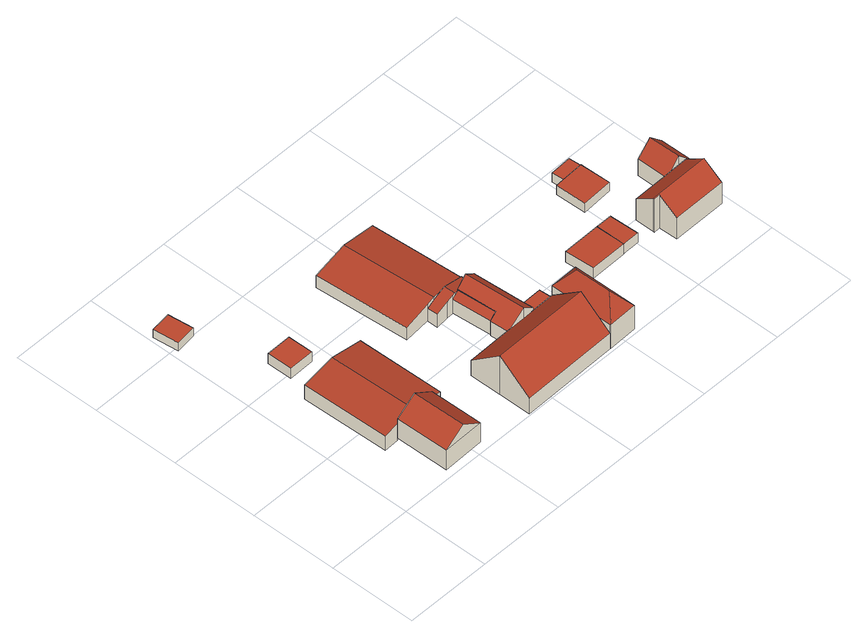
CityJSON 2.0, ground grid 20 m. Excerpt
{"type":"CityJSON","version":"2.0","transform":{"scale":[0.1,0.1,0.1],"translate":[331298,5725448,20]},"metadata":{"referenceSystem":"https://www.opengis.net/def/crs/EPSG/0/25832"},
"CityObjects":{
"building1":{"type":"Building","attributes":{"Geometrietyp2DReferenz":"3000","Gemeindeschluessel":"05170048","function":"31001_1010","roofType":"3100","measuredHeight":8.38},"address":[{"country":"Germany","locality":"Wesel","thoroughfareNumber":"199","thoroughfareName":"Zur Bauerschaft"}],"geometry":[{"type":"Solid","lod":"2","boundaries":[[[[0,1,2,3]],[[4,5,1,0]],[[6,7,5,4]],[[3,2,7,6]],[[0,8,4]],[[6,9,3]],[[3,9,8,0]],[[4,8,9,6]],[[1,5,7,2]]]],"semantics":{"surfaces":[{"type":"WallSurface"},{"type":"RoofSurface"},{"type":"GroundSurface"}],"values":[[0,0,0,0,0,0,1,1,2]]}}]},
"building2":{"type":"Building","attributes":{"Geometrietyp2DReferenz":"3000","Gemeindeschluessel":"05170048","function":"51009_1610","roofType":"1000","measuredHeight":2.25},"geometry":[{"type":"Solid","lod":"2","boundaries":[[[[10,11,12,13]],[[14,15,11,10]],[[16,17,15,14]],[[13,12,17,16]],[[14,10,13,16]],[[11,15,17,12]]]],"semantics":{"surfaces":[{"type":"WallSurface"},{"type":"RoofSurface"},{"type":"GroundSurface"}],"values":[[0,0,0,0,1,2]]}}]},
"building3":{"type":"Building","attributes":{"Geometrietyp2DReferenz":"3000","Gemeindeschluessel":"05170048","function":"31001_2120","roofType":"3100","measuredHeight":5.13},"address":[{"country":"Germany","locality":"Wesel","thoroughfareNumber":"201","thoroughfareName":"Zur Bauerschaft"}],"geometry":[{"type":"Solid","lod":"2","boundaries":[[[[18,19,20,21]],[[22,23,19,18]],[[24,25,23,22]],[[26,27,25,24]],[[28,29,27,26]],[[30,31,29,28]],[[32,33,31,30]],[[21,20,33,32]],[[24,22,18,21,26]],[[32,30,28,26,21]],[[19,23,25,27,29,31,33,20]]]],"semantics":{"surfaces":[{"type":"WallSurface"},{"type":"RoofSurface"},{"type":"GroundSurface"}],"values":[[0,0,0,0,0,0,0,0,1,1,2]]}}]},
"building4":{"type":"Building","attributes":{"Geometrietyp2DReferenz":"3000","Gemeindeschluessel":"05170048","function":"31001_2723","roofType":"1000","measuredHeight":2.63},"address":[{"country":"Germany","locality":"Wesel","thoroughfareNumber":"201","thoroughfareName":"Zur Bauerschaft"}],"geometry":[{"type":"Solid","lod":"2","boundaries":[[[[34,35,36,37]],[[38,39,35,34]],[[40,41,39,38]],[[37,36,41,40]],[[38,34,37,40]],[[35,39,41,36]]]],"semantics":{"surfaces":[{"type":"WallSurface"},{"type":"RoofSurface"},{"type":"GroundSurface"}],"values":[[0,0,0,0,1,2]]}}]},
"building5":{"type":"Building","attributes":{"Geometrietyp2DReferenz":"3000","Gemeindeschluessel":"05170048","function":"31001_2120","roofType":"3100","measuredHeight":10.28},"address":[{"country":"Germany","locality":"Wesel","thoroughfareNumber":"201","thoroughfareName":"Zur Bauerschaft"}],"geometry":[{"type":"Solid","lod":"2","boundaries":[[[[42,43,44,45]],[[46,47,43,42]],[[48,49,47,46]],[[50,51,49,48]],[[52,53,51,50]],[[54,55,53,52]],[[56,57,55,54]],[[45,44,57,56]],[[52,50,48,46,42,54]],[[45,56,54,42]],[[43,47,49,51,53,55,57,44]]]],"semantics":{"surfaces":[{"type":"WallSurface"},{"type":"RoofSurface"},{"type":"GroundSurface"}],"values":[[0,0,0,0,0,0,0,0,1,1,2]]}}]},
"building6":{"type":"Building","attributes":{"Gemeindeschluessel":"05170048","Geometrietyp2DReferenz":"3000","function":"31001_2100"},"address":[{"country":"Germany","locality":"Wesel","thoroughfareNumber":"201","thoroughfareName":"Zur Bauerschaft"}],"children":["building6-1","building6-2","building6-3","building6-4"]},
"building6-1":{"type":"BuildingPart","attributes":{"roofType":"3100","measuredHeight":4.71},"parents":["building6"],"geometry":[{"type":"MultiSurface","lod":"2","boundaries":[[[58,59,60,61]],[[62,63,59,58]],[[64,65,63,62]],[[66,67,65,64]],[[61,60,68,69]],[[66,64,62,70]],[[58,61,69,70,62]],[[59,63,65,67,71,68,60]],[[70,72,73]],[[74,73,72,71,75]],[[66,74,75,67]],[[70,69,76,72]],[[71,72,76,68]]],"semantics":{"surfaces":[{"type":"WallSurface"},{"type":"RoofSurface"},{"type":"GroundSurface"},{"type":"ClosureSurface"}],"values":[0,0,0,0,0,1,1,2,0,3,3,0,3]}}]},
"building6-2":{"type":"BuildingPart","attributes":{"roofType":"3100","measuredHeight":7.06},"parents":["building6"],"geometry":[{"type":"MultiSurface","lod":"2","boundaries":[[[77,78,79,80]],[[81,82,78,77]],[[83,84,82,81]],[[85,86,87,88]],[[89,90,86,85]],[[80,79,90,89]],[[91,92,93,83,81,77,94]],[[80,89,85,88,94,77]],[[78,82,84,95,96,97,98,87,86,90,79]],[[99,95,84,100]],[[93,101,102]],[[102,101,99,100,83]],[[99,103,96,95]],[[93,92,104,101]],[[103,99,101,104]],[[92,91,105,106]],[[97,96,106,105]],[[94,107,105,91]],[[105,107,98,97]],[[94,88,108,107]],[[98,107,108,87]]],"semantics":{"surfaces":[{"type":"WallSurface"},{"type":"RoofSurface"},{"type":"GroundSurface"},{"type":"ClosureSurface"}],"values":[0,0,0,0,0,0,1,1,2,0,0,3,0,0,3,0,3,0,3,0,3]}}]},
"building6-3":{"type":"BuildingPart","attributes":{"roofType":"3100","measuredHeight":5.03},"parents":["building6"],"geometry":[{"type":"MultiSurface","lod":"2","boundaries":[[[109,110,111,112]],[[113,114,110,109]],[[76,68,114,113]],[[108,87,67,115]],[[106,105,108,115,116,117]],[[76,113,109,112,117,116]],[[111,110,114,68,75,67,87,97,96,118]],[[119,120,111,118]],[[117,112,121,122]],[[122,121,120,119]],[[116,74,73]],[[72,73,74,75,71]],[[76,72,71,68]],[[116,115,66,74]],[[75,74,66,67]],[[107,105,97,98]],[[108,107,98,87]],[[105,106,96,97]],[[119,118,96,103]],[[117,122,123]],[[123,122,119,103,106]]],"semantics":{"surfaces":[{"type":"WallSurface"},{"type":"RoofSurface"},{"type":"GroundSurface"},{"type":"ClosureSurface"}],"values":[0,0,0,0,1,1,2,0,0,3,0,3,3,0,3,3,3,3,0,0,3]}}]},
"building6-4":{"type":"BuildingPart","attributes":{"roofType":"2100","measuredHeight":4.74},"address":[{"country":"Germany","locality":"Wesel","thoroughfareNumber":"201","thoroughfareName":"Zur Bauerschaft"}],"parents":["building6"],"geometry":[{"type":"MultiSurface","lod":"2","boundaries":[[[121,120,100,124]],[[121,124,101,104]],[[100,120,103,99]],[[124,83,102]],[[101,102,83,100,99]],[[104,106,123]],[[122,119,120,121]],[[123,106,103,119,122]],[[104,101,99,103]]],"semantics":{"surfaces":[{"type":"WallSurface"},{"type":"RoofSurface"},{"type":"GroundSurface"},{"type":"ClosureSurface"}],"values":[0,1,2,0,3,0,3,3,3]}}]},
"building7":{"type":"Building","attributes":{"Geometrietyp2DReferenz":"3000","Gemeindeschluessel":"05170048","function":"31001_1010","roofType":"1000","measuredHeight":3.22},"address":[{"country":"Germany","locality":"Wesel","thoroughfareNumber":"201","thoroughfareName":"Zur Bauerschaft"}],"geometry":[{"type":"Solid","lod":"2","boundaries":[[[[125,126,127,128]],[[129,130,126,125]],[[131,132,130,129]],[[133,134,132,131]],[[128,127,134,133]],[[131,129,125,128,133]],[[126,130,132,134,127]]]],"semantics":{"surfaces":[{"type":"WallSurface"},{"type":"RoofSurface"},{"type":"GroundSurface"}],"values":[[0,0,0,0,0,1,2]]}}]},
"building8":{"type":"Building","attributes":{"name":"Husenhof","Geometrietyp2DReferenz":"3000","Gemeindeschluessel":"05170048","function":"31001_1010","roofType":"3200","measuredHeight":10.45},"address":[{"country":"Germany","locality":"Wesel","thoroughfareNumber":"201","thoroughfareName":"Zur Bauerschaft"}],"geometry":[{"type":"Solid","lod":"2","boundaries":[[[[135,136,137,138]],[[139,130,136,135]],[[140,126,130,139]],[[141,142,126,140]],[[143,144,142,141]],[[138,137,144,143]],[[145,143,141,146]],[[141,140,139,146]],[[146,139,135,138,145]],[[138,143,145]],[[136,130,126,142,144,137]]]],"semantics":{"surfaces":[{"type":"WallSurface"},{"type":"RoofSurface"},{"type":"GroundSurface"}],"values":[[0,0,0,0,0,0,1,1,1,1,2]]}}]},
"building9":{"type":"Building","attributes":{"Gemeindeschluessel":"05170048","Geometrietyp2DReferenz":"3000","function":"31001_2463"},"address":[{"country":"Germany","locality":"Wesel","thoroughfareNumber":"201","thoroughfareName":"Zur Bauerschaft"}],"children":["building9-1","building9-2"]},
"building9-1":{"type":"BuildingPart","attributes":{"roofType":"1000","measuredHeight":2.59},"parents":["building9"],"geometry":[{"type":"Solid","lod":"2","boundaries":[[[[147,148,149,150]],[[151,152,148,147]],[[153,154,152,151]],[[151,147,150,153]],[[148,152,154,149]],[[150,149,154,153]]]],"semantics":{"surfaces":[{"type":"WallSurface"},{"type":"RoofSurface"},{"type":"GroundSurface"},{"type":"ClosureSurface"}],"values":[[0,0,0,1,2,3]]}}]},
"building9-2":{"type":"BuildingPart","attributes":{"roofType":"1000","measuredHeight":2.62},"address":[{"country":"Germany","locality":"Wesel","thoroughfareNumber":"201","thoroughfareName":"Zur Bauerschaft"}],"parents":["building9"],"geometry":[{"type":"MultiSurface","lod":"2","boundaries":[[[155,156,157,153]],[[158,159,156,155]],[[150,160,159,158]],[[155,153,150,158]],[[157,156,159,160]],[[149,154,157,160]],[[150,153,154,149]]],"semantics":{"surfaces":[{"type":"WallSurface"},{"type":"RoofSurface"},{"type":"GroundSurface"},{"type":"ClosureSurface"}],"values":[0,0,0,1,2,0,3]}}]},
"building10":{"type":"Building","attributes":{"Geometrietyp2DReferenz":"3000","Gemeindeschluessel":"05170048","function":"31001_2463","roofType":"1000","measuredHeight":2.42},"address":[{"country":"Germany","locality":"Wesel","thoroughfareNumber":"205","thoroughfareName":"Zur Bauerschaft"}],"geometry":[{"type":"Solid","lod":"2","boundaries":[[[[161,162,163,164]],[[165,166,162,161]],[[167,168,166,165]],[[169,170,168,167]],[[171,172,170,169]],[[164,163,172,171]],[[169,167,165,161,164,171]],[[162,166,168,170,172,163]]]],"semantics":{"surfaces":[{"type":"WallSurface"},{"type":"RoofSurface"},{"type":"GroundSurface"}],"values":[[0,0,0,0,0,0,1,2]]}}]},
"building11":{"type":"Building","attributes":{"Geometrietyp2DReferenz":"3000","Gemeindeschluessel":"05170048","function":"31001_2723","roofType":"1000","measuredHeight":2.44},"address":[{"country":"Germany","locality":"Wesel","thoroughfareNumber":"205","thoroughfareName":"Zur Bauerschaft"}],"geometry":[{"type":"Solid","lod":"2","boundaries":[[[[173,174,175,176]],[[164,163,174,173]],[[171,172,163,164]],[[176,175,172,171]],[[164,173,176,171]],[[174,163,172,175]]]],"semantics":{"surfaces":[{"type":"WallSurface"},{"type":"RoofSurface"},{"type":"GroundSurface"}],"values":[[0,0,0,0,1,2]]}}]},
"building12":{"type":"Building","attributes":{"Gemeindeschluessel":"05170048","Geometrietyp2DReferenz":"3000","function":"31001_1010"},"address":[{"country":"Germany","locality":"Wesel","thoroughfareNumber":"205","thoroughfareName":"Zur Bauerschaft"}],"children":["building12-1","building12-2"]},
"building12-1":{"type":"BuildingPart","attributes":{"roofType":"3100","measuredHeight":8.96},"parents":["building12"],"geometry":[{"type":"MultiSurface","lod":"2","boundaries":[[[177,178,179,180]],[[181,182,178,177]],[[183,184,182,181]],[[185,186,184,183]],[[187,188,186,185]],[[189,190,191,192]],[[193,194,190,189]],[[180,179,194,193]],[[181,177,180,193,189,183]],[[192,195,187,185,183,189]],[[178,182,184,186,188,196,191,190,194,179]],[[187,197,198]],[[199,195,196,200]],[[198,197,199,200,188]],[[192,201,202]],[[202,201,191,196,195]]],"semantics":{"surfaces":[{"type":"WallSurface"},{"type":"RoofSurface"},{"type":"GroundSurface"},{"type":"ClosureSurface"}],"values":[0,0,0,0,0,0,0,0,1,1,2,0,3,3,0,3]}}]},
"building12-2":{"type":"BuildingPart","attributes":{"roofType":"3100","measuredHeight":7.82},"parents":["building12"],"geometry":[{"type":"MultiSurface","lod":"2","boundaries":[[[203,204,188,198]],[[205,206,204,203]],[[207,208,206,205]],[[209,210,208,207]],[[211,212,210,209]],[[213,214,212,211]],[[201,191,214,213]],[[215,201,213,211,209,207,205,216]],[[203,198,216,205]],[[200,188,204,206,208,210,212,214,191,196]],[[215,216,199,195]],[[199,200,196,195]],[[216,197,199]],[[199,197,198,188,200]],[[215,195,202]],[[201,202,195,196,191]]],"semantics":{"surfaces":[{"type":"WallSurface"},{"type":"RoofSurface"},{"type":"GroundSurface"},{"type":"ClosureSurface"}],"values":[0,0,0,0,0,0,0,1,1,2,0,3,0,3,0,3]}}]}
},
"vertices":[
[222,17,64],[222,17,13],[220,139,13],[220,139,64],[126,15,64],[126,15,13],[124,137,64],[124,137,13],[174,16,97],[172,138,97],
[62,597,31],[62,597,9],[55,655,9],[55,655,31],[15,591,31],[15,591,9],[8,650,31],[8,650,9],
[124,137,51],[124,137,7],[167,138,7],[167,138,59],[90,136,44],[90,136,7],[85,337,44],[85,337,7],[162,338,59],[162,338,7],[240,339,44],[240,339,7],[244,140,44],[244,140,7],[220,139,49],[220,139,7],
[163,390,36],[163,390,10],[162,448,10],[162,448,36],[105,389,36],[105,389,10],[104,447,36],[104,447,10],
[336,74,116],[336,74,13],[337,0,13],[337,0,54],[335,147,54],[335,147,13],[440,149,54],[440,149,13],[508,150,54],[508,150,13],[561,151,54],[561,151,13],[561,77,116],[561,77,13],[562,4,54],[562,4,13],
[308,514,43],[308,514,11],[324,298,11],[324,298,43],[391,520,58],[391,520,11],[474,525,43],[474,525,11],[488,313,43],[488,313,11],[385,303,11],[385,303,54],[406,306,58],[406,306,11],[406,306,51],[419,307,56],[437,308,53],[437,308,11],[385,303,45],
[482,149,81],[482,149,11],[508,150,11],[508,150,62],[440,149,49],[440,149,11],[437,192,49],[437,192,11],[498,290,62],[498,290,11],[490,289,11],[490,289,68],[505,181,62],[505,181,11],[447,285,62],[447,284,62],[454,193,62],[473,288,81],[454,193,11],[447,284,11],[447,285,11],[473,288,11],[454,193,14],[437,192,14],[454,193,61],[448,193,58],[447,284,14],[447,284,61],[447,285,58],[447,284,58],[473,288,50],[490,289,45],
[416,281,54],[416,281,11],[430,282,11],[430,282,59],[386,279,45],[386,279,11],[488,313,45],[437,308,61],[438,283,61],[438,283,11],[438,283,14],[430,282,14],[430,282,50],[438,283,55],[444,283,59],
[437,192,50],
[562,151,47],[562,151,15],[560,182,15],[560,182,47],[561,151,47],[561,151,15],[508,150,47],[508,150,15],[505,181,47],[505,181,15],
[562,4,79],[562,4,15],[562,2,15],[562,2,79],[561,151,79],[562,151,79],[627,152,79],[627,152,15],[629,4,79],[629,4,15],[595,36,120],[594,118,120],
[793,218,42],[793,218,16],[756,218,16],[756,218,42],[796,151,42],[796,151,16],[758,151,42],[758,151,16],
[673,150,42],[673,150,15],[758,151,15],[669,217,42],[669,217,15],[756,218,15],
[859,354,34],[859,354,10],[858,354,10],[858,354,34],[862,284,34],[862,284,10],[791,280,34],[791,280,10],[789,351,34],[789,351,10],[809,352,34],[809,352,10],
[856,381,34],[856,381,10],[807,379,10],[807,379,34],
[851,147,105],[851,147,17],[852,104,17],[852,104,73],[836,146,105],[836,146,17],[836,149,106],[836,149,17],[836,193,73],[836,193,17],[923,194,73],[923,194,17],[976,150,106],[976,150,17],[975,185,17],[975,185,80],[976,105,73],[976,105,17],[975,195,73],[975,195,17],[935,194,73],[923,194,61],[956,195,73],[956,195,17],[975,185,76],[975,191,76],
[923,268,61],[923,268,17],[955,268,95],[955,268,17],[988,269,61],[988,269,17],[989,190,61],[989,190,17],[981,189,70],[981,189,17],[981,185,70],[981,185,17],[975,195,76],[956,195,95]
]}
